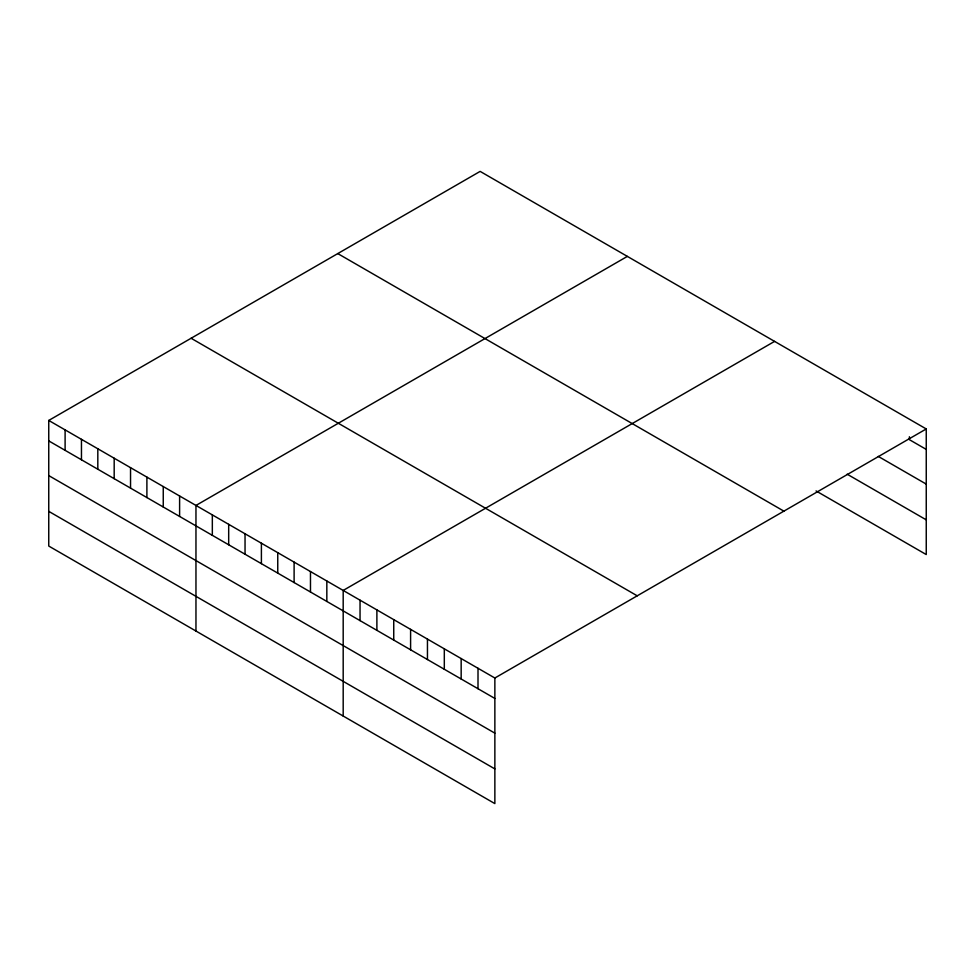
<?xml version="1.0" encoding="UTF-8"?>
<svg xmlns="http://www.w3.org/2000/svg" width="975" height="975" viewBox="0 0 975 975"><rect width="100%" height="100%" fill="white"/><g stroke="black" fill="none" stroke-linecap="round" stroke-linejoin="round"><path stroke-width="1.46" d="M926.25 428.951L494.861 678.015L494.861 803.607L48.75 546.049L48.75 420.444L480.139 171.393L926.25 428.951L926.25 554.556L816.051 490.937M627.352 256.388L195.963 505.44L195.963 631.044M774.577 341.384L343.188 590.436L343.188 716.04M926.25 449.402L909.395 439.664L909.395 436.751M878.28 456.41L926.25 484.1M847.165 474.191L926.25 519.846M337.777 253.585L783.888 511.144M191.112 338.264L637.223 595.822M48.75 420.444L494.861 678.015M48.75 440.895L494.861 698.453M48.75 475.593L494.861 733.151M48.75 511.351L494.861 768.909M478.006 668.277L478.006 688.728M461.163 658.552L461.163 678.99M444.308 648.826L444.308 669.264M427.452 639.088L427.452 659.539M410.597 629.362L410.597 649.801M393.742 619.625L393.742 640.075M376.886 609.899L376.886 630.35M360.043 600.173L360.043 620.612M326.832 580.99L326.832 601.441M310.477 571.557L310.477 591.996M294.109 562.112L294.109 582.55M277.753 552.667L277.753 573.105M261.397 543.221L261.397 563.66M245.042 533.776L245.042 554.227M228.686 524.331L228.686 544.781M212.331 514.885L212.331 535.336M179.607 495.995L179.607 516.445M163.252 486.562L163.252 507M146.896 477.116L146.896 497.555M130.54 467.671L130.54 488.109M114.185 458.226L114.185 478.664M97.817 448.78L97.817 469.231M81.461 439.335L81.461 459.786M65.106 429.89L65.106 450.34"/></g></svg>
